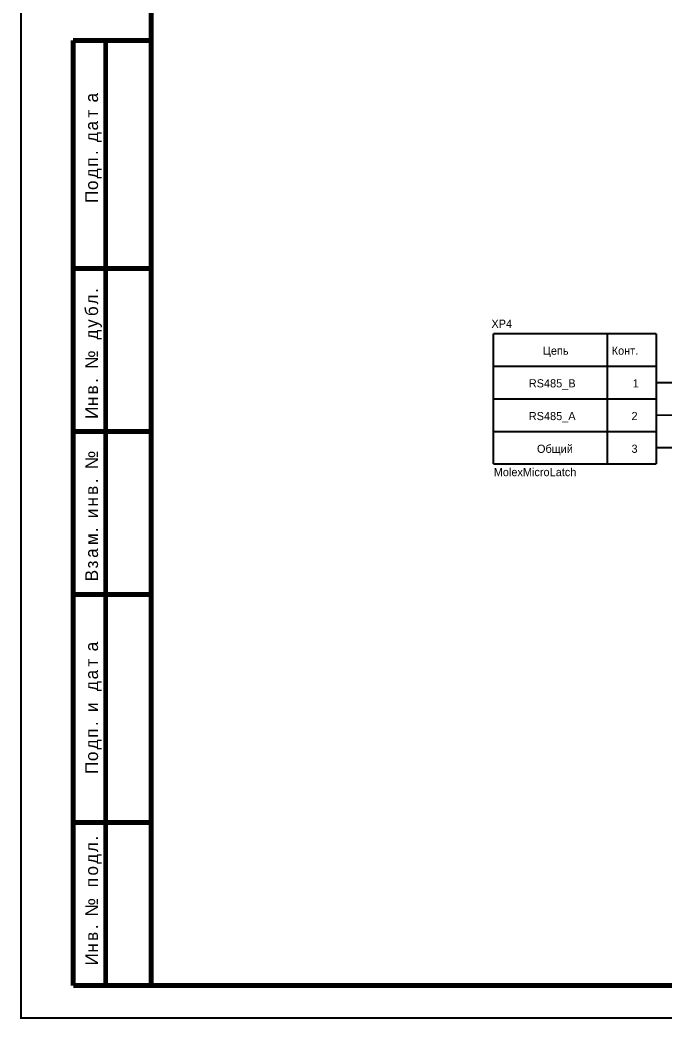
# Model space of a CAD drawing. Header units: inches. Extents: x 0 to 594, y 0 to 420.
# Drawn here: x -0.1 to 98.9, y -0.1 to 153.1 of the extents above; entities that cross this region are included whole.
import ezdxf

# ---------------------------------------------------------------- set-up
doc = ezdxf.new("R2010")
doc.units = ezdxf.units.IN
doc.layers.add('Sheet', color=255, linetype='Continuous')

msp = doc.modelspace()

# ---------------------------------------------------------------- linework, layer by layer
at = {"layer": 'Sheet'}
for points in [[(0, 419.98, 0.3, 0.3, 0), (594, 419.98, 0.3, 0.3, 0), (594, 0, 0.3, 0.3, 0), (0, 0, 0.3, 0.3, 0), (0, 419.98, 0.3, 0.3, 0)], [(0, 419.98, 0.3, 0.3, 0), (594, 419.98, 0.3, 0.3, 0), (594, 0, 0.3, 0.3, 0), (0, 0, 0.3, 0.3, 0), (0, 419.98, 0.3, 0.3, 0)], [(0, 419.98, 0.0991, 0.0991, 0), (0, 0, 0.0991, 0.0991, 0), (594, 0, 0.0991, 0.0991, 0), (594, 419.98, 0.0991, 0.0991, 0), (0, 419.98, 0.0991, 0.0991, 0), (0, 419.98, 0.0991, 0.0991, 0)], [(0, 419.98, 0.0991, 0.0991, 0), (0, 0, 0.0991, 0.0991, 0), (594, 0, 0.0991, 0.0991, 0), (594, 419.98, 0.0991, 0.0991, 0), (0, 419.98, 0.0991, 0.0991, 0), (0, 419.98, 0.0991, 0.0991, 0)]]:
    msp.add_lwpolyline(points, format="xyseb", close=True, dxfattribs=at)
for points in [[(20, 414.98, 0.749, 0.749, 0), (20, 4.99, 0.749, 0.749, 0)], [(8.01, 150, 0.749, 0.749, 0), (20, 150, 0.749, 0.749, 0)], [(8.02, 4.99, 0.749, 0.749, 0), (8.02, 150, 0.749, 0.749, 0)], [(13.01, 4.99, 0.749, 0.749, 0), (13.01, 150, 0.749, 0.749, 0)], [(8.01, 115, 0.749, 0.749, 0), (20, 115, 0.749, 0.749, 0)], [(72.5, 85, 0.3, 0.3, 0), (72.5, 105, 0.3, 0.3, 0)], [(72.5, 105, 0.3, 0.3, 0), (97.51, 105, 0.3, 0.3, 0)], [(90.01, 105, 0.3, 0.3, 0), (90.01, 85, 0.3, 0.3, 0)], [(97.51, 105, 0.3, 0.3, 0), (97.51, 85, 0.3, 0.3, 0)], [(97.51, 99.99, 0.3, 0.3, 0), (72.5, 99.99, 0.3, 0.3, 0)], [(97.51, 97.5, 0.3, 0.3, 0), (102.51, 97.5, 0.3, 0.3, 0)], [(97.51, 95, 0.3, 0.3, 0), (72.5, 95, 0.3, 0.3, 0)], [(97.51, 92.5, 0.3, 0.3, 0), (102.51, 92.5, 0.3, 0.3, 0)], [(8.01, 89.99, 0.749, 0.749, 0), (20, 89.99, 0.749, 0.749, 0)], [(97.51, 89.99, 0.3, 0.3, 0), (72.5, 89.99, 0.3, 0.3, 0)], [(97.51, 87.5, 0.3, 0.3, 0), (102.51, 87.5, 0.3, 0.3, 0)], [(97.51, 85, 0.3, 0.3, 0), (72.5, 85, 0.3, 0.3, 0)], [(8.01, 65, 0.749, 0.749, 0), (20, 65, 0.749, 0.749, 0)], [(8.02, 29.99, 0.749, 0.749, 0), (20, 29.99, 0.749, 0.749, 0)], [(20, 4.99, 0.749, 0.749, 0), (8.02, 4.99, 0.749, 0.749, 0)], [(20, 4.99, 0.749, 0.749, 0), (589.01, 4.99, 0.749, 0.749, 0)]]:
    msp.add_lwpolyline(points, format="xyseb", dxfattribs=at)

# ---------------------------------------------------------------- texts
for s, p in [('а', (11.83, 140.48)), ('т', (11.83, 138.15)), ('а', (11.83, 136.18)), ('д', (11.83, 134.39)), ('п', (11.83, 130.62)), ('.', (11.83, 132.41)), ('д', (11.83, 128.83)), ('о', (11.83, 127.04)), ('П', (11.83, 125.07)), ('л', (11.83, 109.48)), ('.', (11.83, 111.27)), ('б', (11.83, 107.69)), ('у', (11.83, 105.9)), ('д', (11.83, 104.1)), ('№', (11.83, 99.62)), ('в', (11.83, 95.68)), ('.', (11.83, 97.47)), ('н', (11.83, 93.89)), ('И', (11.83, 91.92)), ('№', (11.83, 84.22)), ('в', (11.83, 80.27)), ('.', (11.83, 82.06)), ('н', (11.83, 78.48)), ('и', (11.83, 76.69)), ('м', (11.83, 72.57)), ('.', (11.83, 74.54)), ('а', (11.83, 70.6)), ('з', (11.83, 68.98)), ('В', (11.83, 67.01)), ('а', (11.83, 56.26)), ('т', (11.83, 53.93)), ('а', (11.83, 51.96)), ('д', (11.83, 50.17)), ('и', (11.83, 46.95)), ('.', (11.83, 44.8)), ('п', (11.83, 43)), ('д', (11.83, 41.21)), ('о', (11.83, 39.42)), ('П', (11.83, 37.45)), ('.', (11.83, 27.24)), ('л', (11.83, 25.44)), ('д', (11.83, 23.65)), ('о', (11.83, 21.86)), ('п', (11.83, 20.07)), ('№', (11.83, 15.59)), ('.', (11.83, 13.62)), ('в', (11.83, 11.83)), ('н', (11.83, 10.03)), ('И', (11.83, 8.06))]:
    msp.add_text(s, height=1.97, rotation=90, dxfattribs=at).set_placement(p)
for s, height, p in [('XP4', 1.254, (72.21, 105.9)), ('Цепь', 1.254, (80.1, 101.77)), ('Конт.', 1.254, (90.67, 101.77)), ('RS485_B', 1.254, (77.95, 96.76)), ('1', 1.25, (93.89, 96.76)), ('RS485_A', 1.254, (77.95, 91.74)), ('2', 1.25, (93.71, 91.74)), ('Общий', 1.254, (79.2, 86.72)), ('3', 1.25, (93.71, 86.72)), ('MolexMicroLatch', 1.2543, (72.57, 83.14)), ('ALTIUM GOSTBOM2.0 KEV', 0.3584, (10.03, 5.02))]:
    msp.add_text(s, height=height, dxfattribs=at).set_placement(p)

doc.saveas('drawing.dxf')
